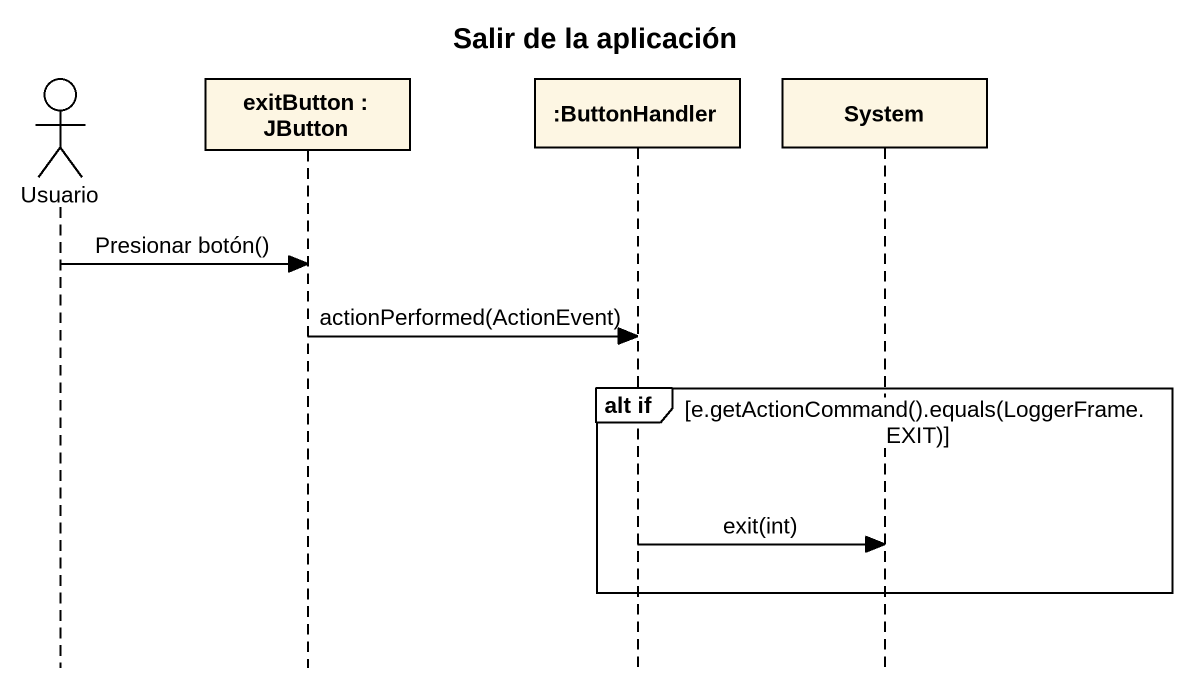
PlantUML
@startuml
title Salir de la aplicación
hide footbox
actor Usuario
participant "exitButton : JButton" as exitButton
participant ":ButtonHandler" as ButtonHandler
participant System

Usuario -> exitButton : Presionar botón()
exitButton -> ButtonHandler : actionPerformed(ActionEvent)
group alt if [e.getActionCommand().equals(LoggerFrame.EXIT)]
  ButtonHandler -> System : exit(int)
end
@enduml
